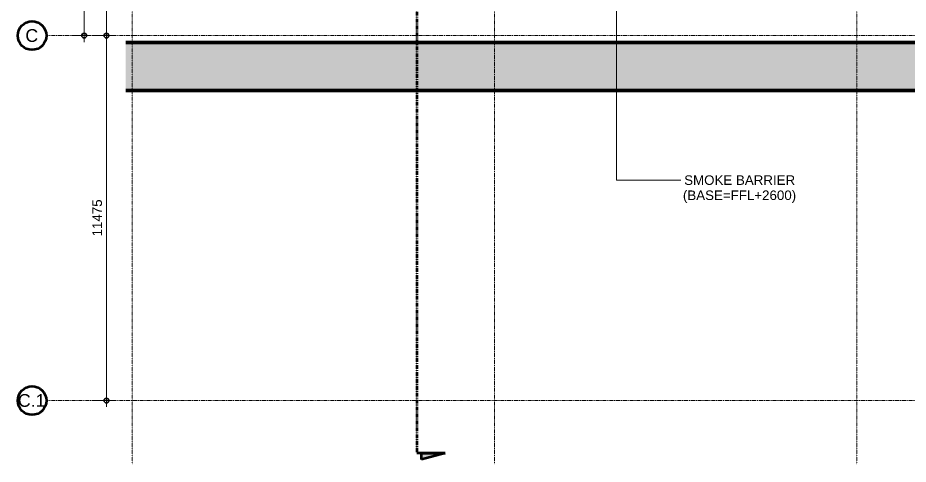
# Model space of a CAD drawing. Header units: millimetres. Extents: x -794326 to -715748, y -17796 to 22353.
# Drawn here: x -793882 to -765862, y -17796 to -3761 of the extents above; entities that cross this region are included whole.
import ezdxf

# ---------------------------------------------------------------- set-up
doc = ezdxf.new("R2010")
doc.units = ezdxf.units.MM
doc.linetypes.add('DPA_Grid _ Level 100', pattern=[10, 5.5, -1.6, 1.3, -1.6])
for name, color, linetype, lineweight in [('A-ANNO-DIMS', 1, 'Continuous', 9), ('A-ANNO-DIMS-100', 1, 'Continuous', 9), ('A-FLOR-E', 2, 'Continuous', 35), ('A-WALL', 5, 'Continuous', 35), ('A-WALL-PATT', 1, 'Continuous', 35), ('G-ANNO-SECL', 3, 'Continuous', 9), ('G-ANNO-TEXT', 3, 'Continuous', 9), ('S-GRID', 251, 'Continuous', 9), ('S-GRID-IDEN', 3, 'Continuous', 50)]:
    doc.layers.add(name, color=color, linetype=linetype, lineweight=lineweight)
doc.styles.add('Arial', font='arial.ttf', dxfattribs={"height": 400})
doc.styles.add('Arial_2', font='arial.ttf', dxfattribs={"height": 300})
doc.dimstyles.new('DPA-DIM-3_0_C-C', dxfattribs={"dimscale": 304.8, "dimtxt": 306.07782, "dimasz": 0.492126, "dimexe": 0.656168, "dimexo": 0.0625, "dimgap": 0.164042, "dimtad": 1, "dimdec": 0, "dimzin": 0, "dimdsep": 46, "dimtxsty": 'Arial_2', "dimblk1": 'DOTBLANK', "dimblk2": 'DOTBLANK', "dimsah": 1, "dimcen": 0.09, "dimdle": 0.656168, "dimadec": 8, "dimazin": 0, "dimtfac": 1, "dimtdec": 4, "dimtix": 1, "dimtmove": 0, "dimatfit": 3, "dimfxl": 1.312336, "dimfxlon": 1, "dimtvp": 1, "dimtolj": 1, "dimtzin": 0, "dimarcsym": 2})

# ---------------------------------------------------------------- blocks, each defined once
blk = doc.blocks.new('Grid - 100 Scale-2291345-4282-01 ENLARGED LOWER PLATFORM LEVEL - REFLECTED CEILING PLAN - SHEET 3')
at = {"layer": 'S-GRID-IDEN'}
blk.add_circle((0, 0), 4.5, dxfattribs=at)
blk = doc.blocks.new('Section - AEC_Section Tail - Filled-3249564-4282-01 ENLARGED LOWER PLATFORM LEVEL - REFLECTED CEILING PLAN - SHEET 3')
at = {"layer": 'G-ANNO-SECL'}
blk.add_hatch(color=256, dxfattribs=at).paths.add_polyline_path([(0, 1.54), (-2, 1.54), (0, 9)])
at = {"layer": 'G-ANNO-SECL', "lineweight": 50}
for p, q in [((0, 9), (-2, 1.54)), ((0, 9), (0, 0)), ((0, 1.54), (0, 9)), ((-2, 1.54), (0, 1.54))]:
    blk.add_line(p, q, dxfattribs=at)
blk = doc.blocks.new('DIMBLOCK7-4282-01 ENLARGED LOWER PLATFORM LEVEL - REFLECTED CEILING PLAN - SHEET 3')
at = {"layer": 'A-ANNO-DIMS-100'}
for p, q in [((-791794, -4521), (-791794, 12394)), ((-792194, 12194), (-791594, 12194)), ((-791794, 12194), (-792194, 12194)), ((-792194, -4321), (-791594, -4321)), ((-791794, -4321), (-792194, -4321))]:
    blk.add_line(p, q, dxfattribs=at)
at = {"layer": 'A-ANNO-DIMS-100', "lineweight": 35}
for centre in [(-791794, 12194), (-791794, -4321)]:
    blk.add_circle(centre, 75, dxfattribs=at)
at = {"layer": 'A-ANNO-DIMS-100', "color": 0, "insert": (-792234, 3360), "char_height": 300, "width": 1384.41, "attachment_point": 1, "rotation": 90, "line_spacing_factor": 0.941778, "style": 'Arial_2'}
blk.add_mtext('16515', dxfattribs=at)
blk = doc.blocks.new('_DotBlank')
at = {"color": 0, "linetype": 'ByBlock', "lineweight": -2}
blk.add_line((-0.5, 0), (-1, 0), dxfattribs=at)
blk.add_circle((0, 0), 0.5, dxfattribs=at)
blk = doc.blocks.new('DIMBLOCK8-4282-01 ENLARGED LOWER PLATFORM LEVEL - REFLECTED CEILING PLAN - SHEET 3')
at = {"layer": 'A-ANNO-DIMS-100'}
for p, q in [((-791494, -4321), (-790894, -4321)), ((-791094, -4321), (-791494, -4321)), ((-791094, -15996), (-791094, -4321)), ((-791494, -15796), (-790894, -15796)), ((-791094, -15796), (-791494, -15796))]:
    blk.add_line(p, q, dxfattribs=at)
at = {"layer": 'A-ANNO-DIMS-100', "lineweight": 35}
for centre in [(-791094, -4321), (-791094, -15796)]:
    blk.add_circle(centre, 75, dxfattribs=at)
at = {"layer": 'A-ANNO-DIMS-100', "color": 0, "insert": (-791534, -10635), "char_height": 300, "width": 1384.41, "attachment_point": 1, "rotation": 90, "line_spacing_factor": 0.941778, "style": 'Arial_2'}
blk.add_mtext('11475', dxfattribs=at)
blk = doc.blocks.new('DIMBLOCK9-4282-01 ENLARGED LOWER PLATFORM LEVEL - REFLECTED CEILING PLAN - SHEET 3')
at = {"layer": 'A-ANNO-DIMS-100'}
for p, q in [((-791094, -4321), (-791094, 3779)), ((-791494, 3579), (-790894, 3579)), ((-791094, 3579), (-791494, 3579)), ((-791494, -4321), (-790894, -4321)), ((-791094, -4321), (-791494, -4321))]:
    blk.add_line(p, q, dxfattribs=at)
at = {"layer": 'A-ANNO-DIMS-100', "lineweight": 35}
for centre in [(-791094, 3579), (-791094, -4321)]:
    blk.add_circle(centre, 75, dxfattribs=at)
at = {"layer": 'A-ANNO-DIMS-100', "color": 0, "insert": (-791534, -832), "char_height": 300, "width": 1107.53, "attachment_point": 1, "rotation": 90, "line_spacing_factor": 0.941778, "style": 'Arial_2'}
blk.add_mtext('7900', dxfattribs=at)

msp = doc.modelspace()

# ---------------------------------------------------------------- hatches: boundary and pattern name
at = {"layer": 'A-WALL-PATT', "lineweight": 9}
h = msp.add_hatch(dxfattribs=at)
h.set_pattern_fill('FP_1', color=256, style=0, pattern_type=2)
h.set_pattern_definition([(50, (0, 0), (728.7365, -63.7558), [76.2, -838.2]), (355, (0, 0), (-140.9716, 764.2276), [60.96, -670.56]), (100.451, (60.7, -5.3), (587.77, 700.46675), [64.76, -712.36]), (46.184, (0, 203.2), (1084.3162, -168.171), [114.3, -1257.3]), (96.636, (90.4, 189.2), (949.6099, 989.7098), [97.14, -1068.54]), (351.184, (0, 203.2), (949.6206, 989.7012), [91.44, -1005.84]), (21, (101.6, 152.4), (606.45787, -409.06057), [76.2, -838.2]), (326, (101.6, 152.4), (247.20834, 736.7529), [60.96, -670.56]), (71.451, (152.14, 118.3), (853.66825, 327.6855), [64.76, -712.36]), (37.5, (0, 0), (12.35469, 338.22012), [33.528, -628.904, 33.528, -647.192, -673.1]), (37.5, (0, 0), (12.35469, 338.22012), [-1343.152, 33.528, -639.572]), (7.5, (0, 0), (267.27887, 400.72213), [33.528, -354.584, 33.528, -613.664, -256.54]), (7.5, (0, 0), (267.27887, 400.72213), [-1035.304, 33.528, -223.012]), (327.5, (-226.57, 0), (542.36333, -22.91534), [33.528, -220.472, 33.528, -758.952, -1051.56]), (327.5, (-226.57, 0), (542.36333, -22.91534), [-1046.48, 33.528, -1018.032]), (317.5, (-328.17, 0), (592.51696, 101.7071), [33.528, -296.672, 33.528, -492.76, -746.76]), (317.5, (-328.17, 0), (592.51696, 101.7071), [-856.488, 33.528, -713.232])])
h.paths.add_polyline_path([(-720978.4, -6041), (-720978.4, -4541), (-790483.7, -4541), (-790483.7, -6041), (-755731, -6041)])

# ---------------------------------------------------------------- linework, layer by layer
at = {"layer": 'A-FLOR-E'}
msp.add_line((-790483.7, -4541), (-720978.4, -4541), dxfattribs=at)
at = {"layer": 'A-WALL', "color": 7, "lineweight": 70}
for p, q in [((-790483.7, -4541), (-720978.4, -4541)), ((-720978.4, -6041), (-790483.7, -6041))]:
    msp.add_line(p, q, dxfattribs=at)
at = {"layer": 'G-ANNO-SECL', "linetype": 'DPA_Grid _ Level 100', "lineweight": 50}
msp.add_line((-781329.4, 20542.7), (-781329.4, -17449.3), dxfattribs=at)
at = {"layer": 'G-ANNO-TEXT', "color": 10}
for p, q in [((-775045.8, 4229.5), (-775045.8, -8863.8)), ((-775045.8, -8863.8), (-773170.5, -8863.8)), ((-773170.5, -8863.8), (-773011.7, -8863.8))]:
    msp.add_line(p, q, dxfattribs=at)
at = {"layer": 'S-GRID', "linetype": 'DPA_Grid _ Level 100'}
for p, q in [((-790282.4, -17795.6), (-790282.4, 20540.3)), ((-778882.4, -17795.6), (-778882.4, 20540.3)), ((-767482.4, -17795.6), (-767482.4, 20540.3)), ((-720981.3, -4321), (-792981.8, -4321)), ((-720981.3, -15796), (-792981.8, -15796))]:
    msp.add_line(p, q, dxfattribs=at)

# ---------------------------------------------------------------- block references
at = {"layer": 'G-ANNO-SECL', "lineweight": 25, "extrusion": (0, 0, -1), "xscale": 99.99999999999993, "yscale": 99.99999999999993, "zscale": 99.99999999999993, "rotation": 90.00000000000053}
msp.add_blockref('Section - AEC_Section Tail - Filled-3249564-4282-01 ENLARGED LOWER PLATFORM LEVEL - REFLECTED CEILING PLAN - SHEET 3', (781329.4, -17449.3), dxfattribs=at)
at = {"layer": 'S-GRID-IDEN', "xscale": 99.99999999999993, "yscale": 99.99999999999993, "zscale": 99.99999999999993, "rotation": 89.9999999999998}
for p in [(-793431.8, -4321), (-793431.8, -15796)]:
    msp.add_blockref('Grid - 100 Scale-2291345-4282-01 ENLARGED LOWER PLATFORM LEVEL - REFLECTED CEILING PLAN - SHEET 3', p, dxfattribs=at)

# ---------------------------------------------------------------- texts
at = {"layer": 'G-ANNO-TEXT', "color": 7, "char_height": 300, "attachment_point": 1, "style": 'Arial_2'}
for s, insert, width in [('SMOKE BARRIER ', (-772911.7, -8713.8), 4433.332), ('(BASE=FFL+2600)', (-772951.4, -9190), 4377.214)]:
    msp.add_mtext(s, dxfattribs=dict(at, insert=insert, width=width))
at = {"layer": 'S-GRID-IDEN', "lineweight": 9, "char_height": 400, "attachment_point": 1, "style": 'Arial'}
for s, insert, width in [('C', (-793644.6, -4117.1), 489.029), ('C.1', (-793879.6, -15592.1), 1058.227)]:
    msp.add_mtext(s, dxfattribs=dict(at, insert=insert, width=width))

# ---------------------------------------------------------------- dimensions: what is measured, and where the dimension line sits
at = {"layer": 'A-ANNO-DIMS'}
for base, p1, p2, override, picture, middle in [((-791794.5, 12194), (-792194.5, -4321), (-792194.5, 12194), {"dimpost": '<>', "dimfxl": 16515.002991}, 'DIMBLOCK7-4282-01 ENLARGED LOWER PLATFORM LEVEL - REFLECTED CEILING PLAN - SHEET 3', (-791997.6, 3936.5)), ((-791094.5, 3579), (-791494.5, -4321), (-791494.5, 3579), {"dimpost": '<>', "dimfxl": 7900.002995}, 'DIMBLOCK9-4282-01 ENLARGED LOWER PLATFORM LEVEL - REFLECTED CEILING PLAN - SHEET 3', (-791297.6, -371)), ((-791094.5, -4321), (-791494.5, -15796), (-791494.5, -4321), {"dimpost": '<>', "dimfxl": 11474.997005}, 'DIMBLOCK8-4282-01 ENLARGED LOWER PLATFORM LEVEL - REFLECTED CEILING PLAN - SHEET 3', (-791297.6, -10058.5))]:
    dim = msp.add_linear_dim(base=base, p1=p1, p2=p2, angle=90, dimstyle='DPA-DIM-3_0_C-C', override=override, dxfattribs=at)
    dim.commit()
    dim.dimension.update_dxf_attribs({"geometry": picture, "text_midpoint": middle})

doc.saveas('drawing.dxf')
